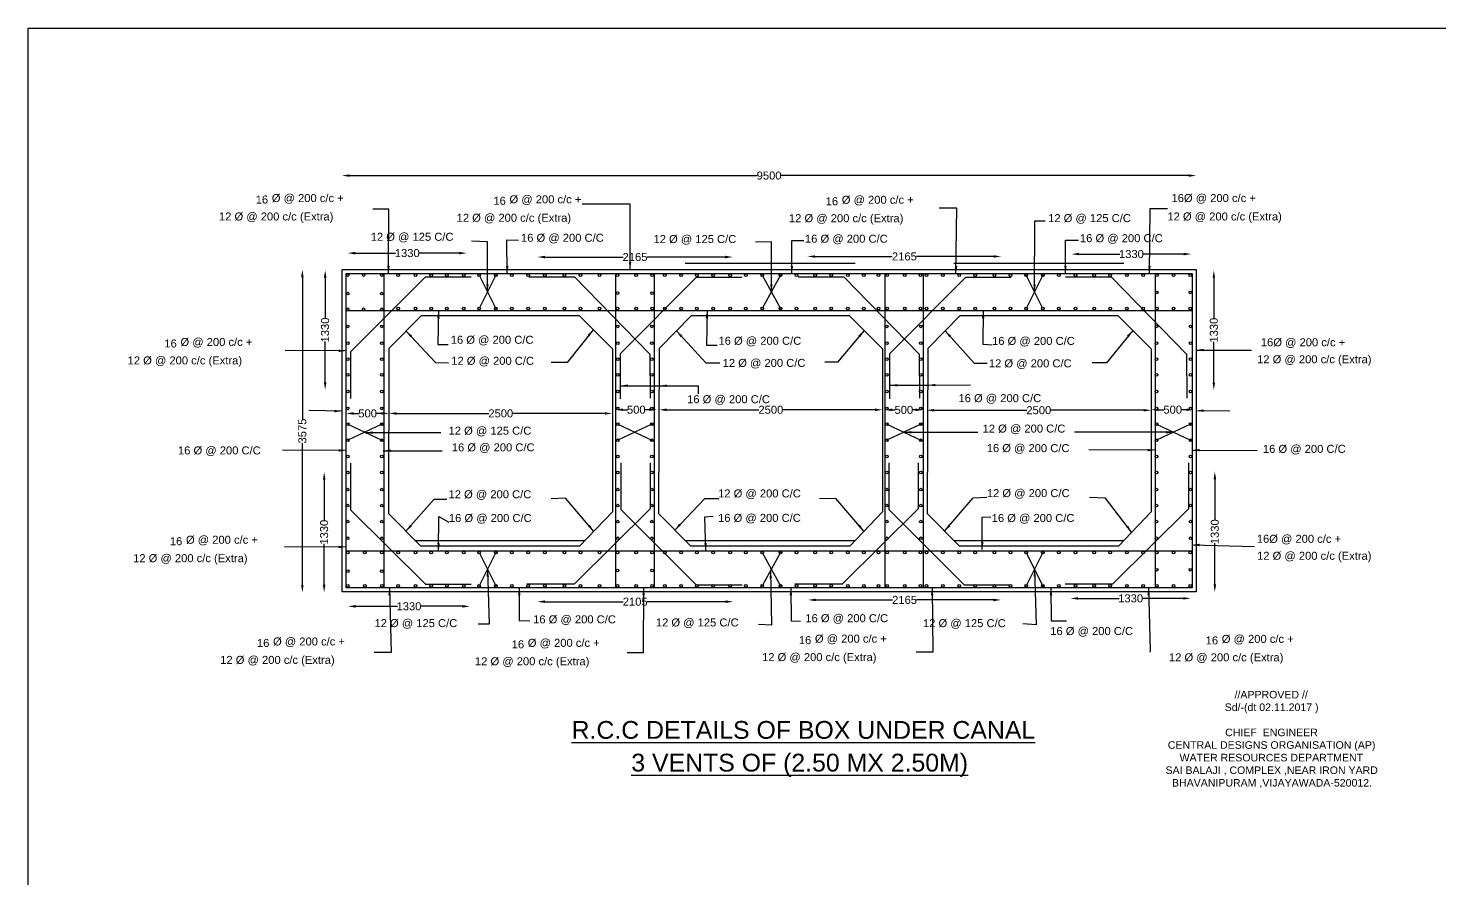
# Model space of a CAD drawing. Header units: millimetres. Extents: x 1713266 to 1740722, y 45603266 to 45623610.
# Drawn here: x 1713266 to 1729144, y 45613579 to 45623148 of the extents above; entities that cross this region are included whole.
import ezdxf

# ---------------------------------------------------------------- set-up
doc = ezdxf.new("R2010")
doc.units = ezdxf.units.MM
doc.header["$MEASUREMENT"] = 0
for name, color, linetype in [('DIMENSION', 7, 'Continuous'), ('DRAWING', 2, 'Continuous'), ('TEXT', 7, 'Continuous')]:
    doc.layers.add(name, color=color, linetype=linetype)
doc.styles.get("Standard").update_dxf_attribs({"font": 'arial.ttf', "height": 90})
doc.dimstyles.get("Standard").update_dxf_attribs({"dimtxt": 100, "dimasz": 85, "dimexe": 0.18, "dimexo": 0.0625, "dimgap": 0.09, "dimtad": 0, "dimdec": 0, "dimzin": 0, "dimdsep": 46, "dimtxsty": 'Standard', "dimcen": 0.09, "dimse1": 1, "dimse2": 1, "dimadec": 0, "dimazin": 0, "dimtfac": 1, "dimtdec": 0, "dimtofl": 0, "dimtmove": 0, "dimatfit": 3, "dimfxl": 1, "dimtolj": 1, "dimtzin": 0, "dimarcsym": 0})

# ---------------------------------------------------------------- blocks, each defined once
blk = doc.blocks.new('*D54')
at = {"layer": 'Defpoints', "color": 0, "transparency": 16777216}
for p in [(1726404, 45621490), (1716796, 45620434), (1726404, 45620434)]:
    blk.add_point(p, dxfattribs=at)
at = {"layer": 'DIMENSION', "color": 0, "lineweight": -2, "transparency": 16777216}
for p, q in [((1716881, 45621490), (1721466, 45621490)), ((1726320, 45621490), (1721735, 45621490))]:
    blk.add_line(p, q, dxfattribs=at)
at = {"layer": 'DIMENSION', "color": 0, "transparency": 16777216}
for points in [[(1716881, 45621504), (1716881, 45621476), (1716796, 45621490)], [(1726320, 45621504), (1726320, 45621476), (1726404, 45621490)]]:
    blk.add_solid(points, dxfattribs=at)
at = {"layer": 'DIMENSION', "color": 0, "transparency": 16777216, "insert": (1721600, 45621490), "char_height": 90, "attachment_point": 5}
blk.add_mtext('\\A1;9500', dxfattribs=at)
blk = doc.blocks.new('*D55')
at = {"layer": 'Defpoints', "color": 0, "transparency": 16777216}
for p in [(1716861, 45620598), (1718198, 45620618), (1718198, 45620608)]:
    blk.add_point(p, dxfattribs=at)
at = {"layer": 'DIMENSION', "color": 0, "lineweight": -2, "transparency": 16777216}
for p, q in [((1716946, 45620618), (1717399, 45620618)), ((1718113, 45620618), (1717660, 45620618))]:
    blk.add_line(p, q, dxfattribs=at)
at = {"layer": 'DIMENSION', "color": 0, "transparency": 16777216}
for points in [[(1716946, 45620632), (1716946, 45620603), (1716861, 45620618)], [(1718113, 45620632), (1718113, 45620603), (1718198, 45620618)]]:
    blk.add_solid(points, dxfattribs=at)
at = {"layer": 'DIMENSION', "color": 0, "transparency": 16777216, "insert": (1717530, 45620618), "char_height": 90, "attachment_point": 5}
blk.add_mtext('\\A1;1330', dxfattribs=at)
blk = doc.blocks.new('*D56')
at = {"layer": 'Defpoints', "color": 0, "transparency": 16777216}
for p in [(1718994, 45620577), (1721191, 45620580), (1721191, 45620574)]:
    blk.add_point(p, dxfattribs=at)
at = {"layer": 'DIMENSION', "color": 0, "lineweight": -2, "transparency": 16777216}
for p, q in [((1719079, 45620574), (1719957, 45620574)), ((1721106, 45620574), (1720228, 45620574))]:
    blk.add_line(p, q, dxfattribs=at)
at = {"layer": 'DIMENSION', "color": 0, "transparency": 16777216}
for points in [[(1719079, 45620588), (1719079, 45620559), (1718994, 45620574)], [(1721106, 45620588), (1721106, 45620559), (1721191, 45620574)]]:
    blk.add_solid(points, dxfattribs=at)
at = {"layer": 'DIMENSION', "color": 0, "transparency": 16777216, "insert": (1720092, 45620574), "char_height": 90, "attachment_point": 5}
blk.add_mtext('\\A1;2165', dxfattribs=at)
blk = doc.blocks.new('*D57')
at = {"layer": 'Defpoints', "color": 0, "transparency": 16777216}
for p in [(1722033, 45620584), (1724210, 45620580), (1724210, 45620574)]:
    blk.add_point(p, dxfattribs=at)
at = {"layer": 'DIMENSION', "color": 0, "lineweight": -2, "transparency": 16777216}
for p, q in [((1722118, 45620580), (1722986, 45620580)), ((1724125, 45620580), (1723257, 45620580))]:
    blk.add_line(p, q, dxfattribs=at)
at = {"layer": 'DIMENSION', "color": 0, "transparency": 16777216}
for points in [[(1722118, 45620594), (1722118, 45620566), (1722033, 45620580)], [(1724125, 45620594), (1724125, 45620566), (1724210, 45620580)]]:
    blk.add_solid(points, dxfattribs=at)
at = {"layer": 'DIMENSION', "color": 0, "transparency": 16777216, "insert": (1723122, 45620580), "char_height": 90, "attachment_point": 5}
blk.add_mtext('\\A1;2165', dxfattribs=at)
blk = doc.blocks.new('*D58')
at = {"layer": 'Defpoints', "color": 0, "transparency": 16777216}
for p in [(1725002, 45620604), (1726350, 45620620), (1726350, 45620607)]:
    blk.add_point(p, dxfattribs=at)
at = {"layer": 'DIMENSION', "color": 0, "lineweight": -2, "transparency": 16777216}
for p, q in [((1725088, 45620607), (1725546, 45620607)), ((1726265, 45620607), (1725806, 45620607))]:
    blk.add_line(p, q, dxfattribs=at)
at = {"layer": 'DIMENSION', "color": 0, "transparency": 16777216}
for points in [[(1725088, 45620621), (1725088, 45620593), (1725002, 45620607)], [(1726265, 45620621), (1726265, 45620593), (1726350, 45620607)]]:
    blk.add_solid(points, dxfattribs=at)
at = {"layer": 'DIMENSION', "color": 0, "transparency": 16777216, "insert": (1725676, 45620607), "char_height": 90, "attachment_point": 5}
blk.add_mtext('\\A1;1330', dxfattribs=at)
blk = doc.blocks.new('*D59')
at = {"layer": 'Defpoints', "color": 0, "transparency": 16777216}
for p in [(1722902, 45618844), (1723332, 45618854), (1723332, 45618844)]:
    blk.add_point(p, dxfattribs=at)
at = {"layer": 'DIMENSION', "color": 0, "lineweight": -2, "transparency": 16777216}
for p, q in [((1722986, 45618854), (1723017, 45618854)), ((1723246, 45618854), (1723216, 45618854))]:
    blk.add_line(p, q, dxfattribs=at)
at = {"layer": 'DIMENSION', "color": 0, "transparency": 16777216}
for points in [[(1722986, 45618869), (1722986, 45618840), (1722902, 45618854)], [(1723246, 45618869), (1723246, 45618840), (1723332, 45618854)]]:
    blk.add_solid(points, dxfattribs=at)
at = {"layer": 'DIMENSION', "color": 0, "transparency": 16777216, "insert": (1723116, 45618854), "char_height": 90, "attachment_point": 5}
blk.add_mtext('\\A1;500', dxfattribs=at)
blk = doc.blocks.new('*D60')
at = {"layer": 'Defpoints', "color": 0, "transparency": 16777216}
for p in [(1723369, 45618849), (1725898, 45618850), (1725898, 45618849)]:
    blk.add_point(p, dxfattribs=at)
at = {"layer": 'DIMENSION', "color": 0, "lineweight": -2, "transparency": 16777216}
for p, q in [((1723454, 45618850), (1724499, 45618850)), ((1725814, 45618850), (1724769, 45618850))]:
    blk.add_line(p, q, dxfattribs=at)
at = {"layer": 'DIMENSION', "color": 0, "transparency": 16777216}
for points in [[(1723454, 45618864), (1723454, 45618836), (1723369, 45618850)], [(1725814, 45618864), (1725814, 45618836), (1725898, 45618850)]]:
    blk.add_solid(points, dxfattribs=at)
at = {"layer": 'DIMENSION', "color": 0, "transparency": 16777216, "insert": (1724634, 45618850), "char_height": 90, "attachment_point": 5}
blk.add_mtext('\\A1;2500', dxfattribs=at)
blk = doc.blocks.new('*D61')
at = {"layer": 'Defpoints', "color": 0, "transparency": 16777216}
for p in [(1725898, 45618849), (1726380, 45618856), (1726380, 45618856)]:
    blk.add_point(p, dxfattribs=at)
at = {"layer": 'DIMENSION', "color": 0, "lineweight": -2, "transparency": 16777216}
for p, q in [((1725984, 45618856), (1726040, 45618856)), ((1726296, 45618856), (1726239, 45618856))]:
    blk.add_line(p, q, dxfattribs=at)
at = {"layer": 'DIMENSION', "color": 0, "transparency": 16777216}
for points in [[(1725984, 45618870), (1725984, 45618841), (1725898, 45618856)], [(1726296, 45618870), (1726296, 45618841), (1726380, 45618856)]]:
    blk.add_solid(points, dxfattribs=at)
at = {"layer": 'DIMENSION', "color": 0, "transparency": 16777216, "insert": (1726140, 45618856), "char_height": 90, "attachment_point": 5}
blk.add_mtext('\\A1;500', dxfattribs=at)
blk = doc.blocks.new('*D62')
at = {"layer": 'Defpoints', "color": 0, "transparency": 16777216}
for p in [(1726592, 45620424), (1726603, 45620424), (1726622, 45619078)]:
    blk.add_point(p, dxfattribs=at)
at = {"layer": 'DIMENSION', "color": 0, "lineweight": -2, "transparency": 16777216}
for p, q in [((1726603, 45620340), (1726603, 45619881)), ((1726603, 45619162), (1726603, 45619621))]:
    blk.add_line(p, q, dxfattribs=at)
at = {"layer": 'DIMENSION', "color": 0, "transparency": 16777216}
for points in [[(1726589, 45620340), (1726617, 45620340), (1726603, 45620424)], [(1726589, 45619162), (1726617, 45619162), (1726603, 45619078)]]:
    blk.add_solid(points, dxfattribs=at)
at = {"layer": 'DIMENSION', "color": 0, "transparency": 16777216, "insert": (1726603, 45619751), "char_height": 90, "attachment_point": 5, "rotation": 90}
blk.add_mtext('\\A1;1330', dxfattribs=at)
blk = doc.blocks.new('*D63')
at = {"layer": 'Defpoints', "color": 0, "transparency": 16777216}
for p in [(1726608, 45618160), (1726614, 45616807), (1726617, 45616807)]:
    blk.add_point(p, dxfattribs=at)
at = {"layer": 'DIMENSION', "color": 0, "lineweight": -2, "transparency": 16777216}
for p, q in [((1726614, 45618074), (1726614, 45617613)), ((1726614, 45616892), (1726614, 45617353))]:
    blk.add_line(p, q, dxfattribs=at)
at = {"layer": 'DIMENSION', "color": 0, "transparency": 16777216}
for points in [[(1726600, 45618074), (1726629, 45618074), (1726614, 45618160)], [(1726600, 45616892), (1726629, 45616892), (1726614, 45616807)]]:
    blk.add_solid(points, dxfattribs=at)
at = {"layer": 'DIMENSION', "color": 0, "transparency": 16777216, "insert": (1726614, 45617483), "char_height": 90, "attachment_point": 5, "rotation": 90}
blk.add_mtext('\\A1;1330', dxfattribs=at)
blk = doc.blocks.new('*D64')
at = {"layer": 'Defpoints', "color": 0, "transparency": 16777216}
for p in [(1724992, 45616733), (1724992, 45616711), (1726342, 45616717)]:
    blk.add_point(p, dxfattribs=at)
at = {"layer": 'DIMENSION', "color": 0, "lineweight": -2, "transparency": 16777216}
for p, q in [((1725076, 45616733), (1725537, 45616733)), ((1726258, 45616733), (1725797, 45616733))]:
    blk.add_line(p, q, dxfattribs=at)
at = {"layer": 'DIMENSION', "color": 0, "transparency": 16777216}
for points in [[(1725076, 45616747), (1725076, 45616719), (1724992, 45616733)], [(1726258, 45616747), (1726258, 45616719), (1726342, 45616733)]]:
    blk.add_solid(points, dxfattribs=at)
at = {"layer": 'DIMENSION', "color": 0, "transparency": 16777216, "insert": (1725667, 45616733), "char_height": 90, "attachment_point": 5}
blk.add_mtext('\\A1;1330', dxfattribs=at)
blk = doc.blocks.new('*D65')
at = {"layer": 'Defpoints', "color": 0, "transparency": 16777216}
for p in [(1722040, 45616716), (1722040, 45616716), (1724208, 45616716)]:
    blk.add_point(p, dxfattribs=at)
at = {"layer": 'DIMENSION', "color": 0, "lineweight": -2, "transparency": 16777216}
for p, q in [((1722125, 45616716), (1722988, 45616716)), ((1724123, 45616716), (1723260, 45616716))]:
    blk.add_line(p, q, dxfattribs=at)
at = {"layer": 'DIMENSION', "color": 0, "transparency": 16777216}
for points in [[(1722125, 45616730), (1722125, 45616701), (1722040, 45616716)], [(1724123, 45616730), (1724123, 45616701), (1724208, 45616716)]]:
    blk.add_solid(points, dxfattribs=at)
at = {"layer": 'DIMENSION', "color": 0, "transparency": 16777216, "insert": (1723124, 45616716), "char_height": 90, "attachment_point": 5}
blk.add_mtext('\\A1;2165', dxfattribs=at)
blk = doc.blocks.new('*D66')
at = {"layer": 'Defpoints', "color": 0, "transparency": 16777216}
for p in [(1720364, 45618855), (1720364, 45618855), (1722876, 45618847)]:
    blk.add_point(p, dxfattribs=at)
at = {"layer": 'DIMENSION', "color": 0, "lineweight": -2, "transparency": 16777216}
for p, q in [((1720449, 45618855), (1721485, 45618855)), ((1722792, 45618855), (1721755, 45618855))]:
    blk.add_line(p, q, dxfattribs=at)
at = {"layer": 'DIMENSION', "color": 0, "transparency": 16777216}
for points in [[(1720449, 45618870), (1720449, 45618841), (1720364, 45618855)], [(1722792, 45618870), (1722792, 45618841), (1722876, 45618855)]]:
    blk.add_solid(points, dxfattribs=at)
at = {"layer": 'DIMENSION', "color": 0, "transparency": 16777216, "insert": (1721620, 45618855), "char_height": 90, "attachment_point": 5}
blk.add_mtext('\\A1;2500', dxfattribs=at)
blk = doc.blocks.new('*D67')
at = {"layer": 'Defpoints', "color": 0, "transparency": 16777216}
for p in [(1719873, 45618860), (1719873, 45618856), (1720339, 45618860)]:
    blk.add_point(p, dxfattribs=at)
at = {"layer": 'DIMENSION', "color": 0, "lineweight": -2, "transparency": 16777216}
for p, q in [((1719958, 45618856), (1720007, 45618856)), ((1720254, 45618856), (1720205, 45618856))]:
    blk.add_line(p, q, dxfattribs=at)
at = {"layer": 'DIMENSION', "color": 0, "transparency": 16777216}
for points in [[(1719958, 45618870), (1719958, 45618842), (1719873, 45618856)], [(1720254, 45618870), (1720254, 45618842), (1720339, 45618856)]]:
    blk.add_solid(points, dxfattribs=at)
at = {"layer": 'DIMENSION', "color": 0, "transparency": 16777216, "insert": (1720106, 45618856), "char_height": 90, "attachment_point": 5}
blk.add_mtext('\\A1;500', dxfattribs=at)
blk = doc.blocks.new('*D68')
at = {"layer": 'Defpoints', "color": 0, "transparency": 16777216}
for p in [(1717325, 45618865), (1717325, 45618814), (1719838, 45618856)]:
    blk.add_point(p, dxfattribs=at)
at = {"layer": 'DIMENSION', "color": 0, "lineweight": -2, "transparency": 16777216}
for p, q in [((1717410, 45618814), (1718447, 45618814)), ((1719753, 45618814), (1718717, 45618814))]:
    blk.add_line(p, q, dxfattribs=at)
at = {"layer": 'DIMENSION', "color": 0, "transparency": 16777216}
for points in [[(1717410, 45618828), (1717410, 45618800), (1717325, 45618814)], [(1719753, 45618828), (1719753, 45618800), (1719838, 45618814)]]:
    blk.add_solid(points, dxfattribs=at)
at = {"layer": 'DIMENSION', "color": 0, "transparency": 16777216, "insert": (1718582, 45618814), "char_height": 90, "attachment_point": 5}
blk.add_mtext('\\A1;2500', dxfattribs=at)
blk = doc.blocks.new('*D69')
at = {"layer": 'Defpoints', "color": 0, "transparency": 16777216}
for p in [(1716842, 45618814), (1716842, 45618814), (1717325, 45618814)]:
    blk.add_point(p, dxfattribs=at)
at = {"layer": 'DIMENSION', "color": 0, "lineweight": -2, "transparency": 16777216}
for p, q in [((1716927, 45618814), (1716984, 45618814)), ((1717240, 45618814), (1717183, 45618814))]:
    blk.add_line(p, q, dxfattribs=at)
at = {"layer": 'DIMENSION', "color": 0, "transparency": 16777216}
for points in [[(1716927, 45618828), (1716927, 45618800), (1716842, 45618814)], [(1717240, 45618828), (1717240, 45618800), (1717325, 45618814)]]:
    blk.add_solid(points, dxfattribs=at)
at = {"layer": 'DIMENSION', "color": 0, "transparency": 16777216, "insert": (1717084, 45618814), "char_height": 90, "attachment_point": 5}
blk.add_mtext('\\A1;500', dxfattribs=at)
blk = doc.blocks.new('*D70')
at = {"layer": 'Defpoints', "color": 0, "transparency": 16777216}
for p in [(1716595, 45620426), (1716606, 45619080), (1716612, 45619080)]:
    blk.add_point(p, dxfattribs=at)
at = {"layer": 'DIMENSION', "color": 0, "lineweight": -2, "transparency": 16777216}
for p, q in [((1716606, 45620342), (1716606, 45619883)), ((1716606, 45619164), (1716606, 45619623))]:
    blk.add_line(p, q, dxfattribs=at)
at = {"layer": 'DIMENSION', "color": 0, "transparency": 16777216}
for points in [[(1716592, 45620342), (1716621, 45620342), (1716606, 45620426)], [(1716592, 45619164), (1716621, 45619164), (1716606, 45619080)]]:
    blk.add_solid(points, dxfattribs=at)
at = {"layer": 'DIMENSION', "color": 0, "transparency": 16777216, "insert": (1716606, 45619753), "char_height": 90, "attachment_point": 5, "rotation": 90}
blk.add_mtext('\\A1;1330', dxfattribs=at)
blk = doc.blocks.new('*D71')
at = {"layer": 'Defpoints', "color": 0, "transparency": 16777216}
for p in [(1716591, 45618154), (1716588, 45616802), (1716595, 45616802)]:
    blk.add_point(p, dxfattribs=at)
at = {"layer": 'DIMENSION', "color": 0, "lineweight": -2, "transparency": 16777216}
for p, q in [((1716595, 45618070), (1716595, 45617608)), ((1716595, 45616887), (1716595, 45617348))]:
    blk.add_line(p, q, dxfattribs=at)
at = {"layer": 'DIMENSION', "color": 0, "transparency": 16777216}
for points in [[(1716581, 45618070), (1716610, 45618070), (1716595, 45618154)], [(1716581, 45616887), (1716610, 45616887), (1716595, 45616802)]]:
    blk.add_solid(points, dxfattribs=at)
at = {"layer": 'DIMENSION', "color": 0, "transparency": 16777216, "insert": (1716595, 45617478), "char_height": 90, "attachment_point": 5, "rotation": 90}
blk.add_mtext('\\A1;1330', dxfattribs=at)
blk = doc.blocks.new('*D72')
at = {"layer": 'Defpoints', "color": 0, "transparency": 16777216}
for p in [(1716350, 45620432), (1716351, 45620432), (1716360, 45616800)]:
    blk.add_point(p, dxfattribs=at)
at = {"layer": 'DIMENSION', "color": 0, "lineweight": -2, "transparency": 16777216}
for p, q in [((1716350, 45620347), (1716350, 45618751)), ((1716350, 45616885), (1716350, 45618481))]:
    blk.add_line(p, q, dxfattribs=at)
at = {"layer": 'DIMENSION', "color": 0, "transparency": 16777216}
for points in [[(1716336, 45620347), (1716364, 45620347), (1716350, 45620432)], [(1716336, 45616885), (1716364, 45616885), (1716350, 45616800)]]:
    blk.add_solid(points, dxfattribs=at)
at = {"layer": 'DIMENSION', "color": 0, "transparency": 16777216, "insert": (1716350, 45618616), "char_height": 90, "attachment_point": 5, "rotation": 90}
blk.add_mtext('\\A1;3575', dxfattribs=at)
blk = doc.blocks.new('*D73')
at = {"layer": 'Defpoints', "color": 0, "transparency": 16777216}
for p in [(1716864, 45616632), (1718234, 45616644), (1718234, 45616644)]:
    blk.add_point(p, dxfattribs=at)
at = {"layer": 'DIMENSION', "color": 0, "lineweight": -2, "transparency": 16777216}
for p, q in [((1716950, 45616644), (1717419, 45616644)), ((1718149, 45616644), (1717679, 45616644))]:
    blk.add_line(p, q, dxfattribs=at)
at = {"layer": 'DIMENSION', "color": 0, "transparency": 16777216}
for points in [[(1716950, 45616658), (1716950, 45616629), (1716864, 45616644)], [(1718149, 45616658), (1718149, 45616629), (1718234, 45616644)]]:
    blk.add_solid(points, dxfattribs=at)
at = {"layer": 'DIMENSION', "color": 0, "transparency": 16777216, "insert": (1717549, 45616644), "char_height": 90, "attachment_point": 5}
blk.add_mtext('\\A1;1330', dxfattribs=at)
blk = doc.blocks.new('*D74')
at = {"layer": 'Defpoints', "color": 0, "transparency": 16777216}
for p in [(1721194, 45616713), (1718994, 45616706), (1721194, 45616696)]:
    blk.add_point(p, dxfattribs=at)
at = {"layer": 'DIMENSION', "color": 0, "lineweight": -2, "transparency": 16777216}
for p, q in [((1719080, 45616696), (1719959, 45616696)), ((1721110, 45616696), (1720230, 45616696))]:
    blk.add_line(p, q, dxfattribs=at)
at = {"layer": 'DIMENSION', "color": 0, "transparency": 16777216}
for points in [[(1719080, 45616711), (1719080, 45616682), (1718994, 45616696)], [(1721110, 45616711), (1721110, 45616682), (1721194, 45616696)]]:
    blk.add_solid(points, dxfattribs=at)
at = {"layer": 'DIMENSION', "color": 0, "transparency": 16777216, "insert": (1720094, 45616696), "char_height": 90, "attachment_point": 5}
blk.add_mtext('\\A1;2105', dxfattribs=at)

msp = doc.modelspace()

# ---------------------------------------------------------------- linework, layer by layer
at = {"layer": 'DRAWING', "color": 0}
for points in [[(1713266.5, 45623148), (1740296, 45623148), (1740296, 45603266), (1713266.5, 45603266)], [(1716796, 45620434), (1726404.5, 45620434), (1726404.5, 45616807.5), (1716796, 45616807.5)], [(1716842, 45620388), (1726358.5, 45620388), (1726358.5, 45616853.5), (1716842, 45616853.5)]]:
    msp.add_lwpolyline(points, close=True, dxfattribs=at)
for points in [[(1717266, 45620388), (1717266, 45616853.5)], [(1718527.5, 45620369), (1718337.5, 45619993.5)], [(1718337.5, 45620369), (1718527.5, 45619993.5)], [(1719873, 45620388), (1719873, 45616853.5)], [(1720307.5, 45620388), (1720307.5, 45616853.5)], [(1720654.8, 45620506.4), (1722569.8, 45620506.4)], [(1721524, 45620369), (1721727.5, 45619993.5)], [(1721727.5, 45620369), (1721524, 45619993.5)], [(1722901.5, 45620388), (1722901.5, 45616853.5)], [(1723331.5, 45620388), (1723331.5, 45616853.5)], [(1723676.8, 45620506.4), (1725591.8, 45620506.4)], [(1724678.5, 45620369), (1724492.5, 45619993.5)], [(1724678.5, 45619993.5), (1724492.5, 45620369)], [(1725942.5, 45620388), (1725942.5, 45616853.5)], [(1716894, 45618981), (1716894, 45619512), (1717735.5, 45620350), (1718249, 45620350)], [(1718899, 45620350), (1719411.5, 45620350), (1720259, 45619481), (1720262, 45618985)], [(1719929, 45618979.5), (1719929, 45619488.5), (1720785, 45620347), (1721293.5, 45620347)], [(1721928.5, 45620350), (1722441, 45620350), (1723288.5, 45619481), (1723291.5, 45618985)], [(1722958.5, 45618979.5), (1722958.5, 45619488.5), (1723814.5, 45620347), (1724323, 45620347)], [(1724935, 45620350), (1725447.5, 45620350), (1726295, 45619481), (1726298, 45618985)], [(1716842, 45619970.5), (1726358.5, 45619970.5)], [(1717327.5, 45619547.5), (1717689, 45619917), (1719462, 45619917), (1719838, 45619541), (1719838, 45617708), (1719468.5, 45617320.5), (1717681.5, 45617320.5), (1717321.2, 45617684.7), (1717327.5, 45619547.5)], [(1720366, 45619547.5), (1720727.5, 45619917), (1722500.5, 45619917), (1722876.5, 45619541), (1722876.5, 45617708), (1722507, 45617320.5), (1720720, 45617320.5), (1720359.7, 45617684.7), (1720366, 45619547.5)], [(1723388, 45619547.5), (1723749.5, 45619917), (1725522.5, 45619917), (1725898.5, 45619541), (1725898.5, 45617708), (1725529, 45617320.5), (1723742, 45617320.5), (1723381.7, 45617684.7), (1723388, 45619547.5)], [(1717244, 45618693), (1716860, 45618511.5)], [(1716860, 45618693), (1717244, 45618511.5)], [(1719897, 45618693), (1720281, 45618511.5)], [(1720281, 45618693), (1719897, 45618511.5)], [(1722924, 45618693), (1723308, 45618511.5)], [(1723308, 45618693), (1722924, 45618511.5)], [(1725958, 45618693), (1726342, 45618511.5)], [(1726342, 45618693), (1725958, 45618511.5)], [(1716891.5, 45618255), (1716891.5, 45617730.5), (1717734, 45616891.5), (1718247.5, 45616891.5)], [(1718874.5, 45616896), (1719413, 45616896), (1720267, 45617745), (1720267, 45618258)], [(1719932, 45618259), (1719932, 45617735), (1720781.5, 45616887.5), (1721296, 45616887.5)], [(1721889, 45616896), (1722427.5, 45616896), (1723281.5, 45617745), (1723281.5, 45618258)], [(1722946.5, 45618259), (1722946.5, 45617735), (1723796, 45616887.5), (1724310.5, 45616887.5)], [(1724930, 45616896), (1725468.5, 45616896), (1726322.5, 45617745), (1726322.5, 45618258)], [(1717616.3, 45617386.4), (1719531.3, 45617386.4)], [(1720654.8, 45617386.4), (1722569.8, 45617386.4)], [(1723676.8, 45617386.4), (1725591.8, 45617386.4)], [(1716842, 45617269.5), (1726358.5, 45617269.5)], [(1718527.5, 45617249), (1718337.5, 45616873.5)], [(1718337.5, 45617249), (1718527.5, 45616873.5)], [(1721727.5, 45617249), (1721524, 45616873.5)], [(1721524, 45617249), (1721727.5, 45616873.5)], [(1724678.5, 45617249), (1724492.5, 45616873.5)], [(1724492.5, 45617249), (1724680, 45616872.5)]]:
    msp.add_lwpolyline(points, dxfattribs=at)
for centre in [(1716860, 45620371), (1717039.5, 45620371), (1717244, 45620371), (1717428, 45620369), (1717624, 45620369), (1717799.5, 45620369), (1717975, 45620369), (1718165, 45620369), (1718337.5, 45620369), (1718527.5, 45620369), (1718707, 45620369), (1718891, 45620369), (1719078, 45620369), (1719297, 45620369), (1719478, 45620369), (1719694, 45620369), (1719896, 45620369), (1720105, 45620369), (1720286, 45620369), (1720428.5, 45620369), (1720609.5, 45620369), (1720787.5, 45620369), (1720971, 45620369), (1721162, 45620369), (1721338, 45620369), (1721524, 45620369), (1721727.5, 45620369), (1721908.5, 45620369), (1722117.5, 45620369), (1722300, 45620369), (1722486, 45620369), (1722665.5, 45620369), (1722830.5, 45620369), (1722926.5, 45620369), (1723125.5, 45620369), (1723302, 45620369), (1723371, 45620369), (1723555, 45620369), (1723740, 45620369), (1723917, 45620369), (1724134, 45620369), (1724316, 45620369), (1724492.5, 45620369), (1724678.5, 45620369), (1724860.5, 45620369), (1725046.5, 45620369), (1725256.5, 45620369), (1725437.5, 45620369), (1725626, 45620369), (1725807, 45620369), (1725963, 45620369), (1726151, 45620369), (1726338.5, 45620369), (1716860, 45620162), (1717244, 45620162), (1719896, 45620168), (1720286, 45620168), (1725963, 45620176), (1726338.5, 45620176), (1716860, 45619985.5), (1717039.5, 45619985.5), (1717244, 45619985.5), (1717428, 45619993.5), (1717624, 45619993.5), (1717799.5, 45619993.5), (1717975, 45619993.5), (1718165, 45619993.5), (1718337.5, 45619993.5), (1718527.5, 45619993.5), (1718707, 45619993.5), (1718891, 45619993.5), (1719078, 45619993.5), (1719297, 45619993.5), (1719478, 45619993.5), (1719694, 45619993.5), (1719896, 45619993.5), (1720105, 45619993.5), (1720286, 45619993.5), (1720428.5, 45619993.5), (1720609.5, 45619993.5), (1720787.5, 45619993.5), (1720971, 45619993.5), (1721162, 45619993.5), (1721338, 45619993.5), (1721524, 45619993.5), (1721727.5, 45619993.5), (1721908.5, 45619993.5), (1722117.5, 45619993.5), (1722300, 45619993.5), (1722486, 45619993.5), (1722665.5, 45619993.5), (1722830.5, 45619993.5), (1722926.5, 45619993.5), (1723125.5, 45619993.5), (1723302, 45619993.5), (1723371, 45619993.5), (1723555, 45619993.5), (1723740, 45619993.5), (1723917, 45619993.5), (1724134, 45619993.5), (1724316, 45619993.5), (1724492.5, 45619993.5), (1724678.5, 45619993.5), (1724860.5, 45619993.5), (1725046.5, 45619993.5), (1725256.5, 45619993.5), (1725437.5, 45619993.5), (1725626, 45619993.5), (1725807, 45619993.5), (1725963, 45619993.5), (1726151, 45619993.5), (1726338.5, 45619993.5), (1716860, 45619793.5), (1717244, 45619793.5), (1719897, 45619793.5), (1720281, 45619793.5), (1722924, 45619793.5), (1723308, 45619793.5), (1725958, 45619793.5), (1726342, 45619793.5), (1716860, 45619603.5), (1717244, 45619603.5), (1719897, 45619603.5), (1720281, 45619603.5), (1722924, 45619603.5), (1723308, 45619603.5), (1725958, 45619603.5), (1726342, 45619603.5), (1716860, 45619425), (1717244, 45619425), (1719897, 45619425), (1720281, 45619425), (1722924, 45619425), (1723308, 45619425), (1725958, 45619425), (1726342, 45619425), (1716860, 45619249.5), (1717244, 45619249.5), (1719897, 45619249.5), (1720281, 45619249.5), (1722924, 45619249.5), (1723308, 45619249.5), (1725958, 45619249.5), (1726342, 45619249.5), (1716860, 45619061.5), (1717244, 45619061.5), (1719897, 45619061.5), (1720281, 45619061.5), (1722924, 45619061.5), (1723308, 45619061.5), (1725958, 45619061.5), (1726342, 45619061.5), (1716860, 45618871), (1717244, 45618871), (1719897, 45618871), (1720281, 45618871), (1722924, 45618871), (1723308, 45618871), (1725958, 45618871), (1726342, 45618871), (1716860, 45618693), (1717244, 45618693), (1719897, 45618693), (1720281, 45618693), (1722924, 45618693), (1723308, 45618693), (1725958, 45618693), (1726342, 45618693), (1716860, 45618511.5), (1717244, 45618511.5), (1719897, 45618511.5), (1720281, 45618511.5), (1722924, 45618511.5), (1723308, 45618511.5), (1725958, 45618511.5), (1726342, 45618511.5), (1716860, 45618328.5), (1717244, 45618328.5), (1719897, 45618328.5), (1720281, 45618328.5), (1722924, 45618328.5), (1723308, 45618328.5), (1725958, 45618328.5), (1726342, 45618328.5), (1716860, 45618149), (1717244, 45618149), (1719897, 45618149), (1720281, 45618149), (1722924, 45618149), (1723308, 45618149), (1725958, 45618149), (1726342, 45618149), (1716860, 45617957), (1717244, 45617957), (1719897, 45617957), (1720281, 45617957), (1722924, 45617957), (1723308, 45617957), (1725958, 45617957), (1726342, 45617957), (1716860, 45617776.5), (1717244, 45617776.5), (1719897, 45617776.5), (1720281, 45617776.5), (1722924, 45617776.5), (1723308, 45617776.5), (1725958, 45617776.5), (1726342, 45617776.5), (1716860, 45617597), (1717244, 45617597), (1719897, 45617597), (1720281, 45617597), (1722924, 45617597), (1723308, 45617597), (1725958, 45617597), (1726342, 45617597), (1716860, 45617409), (1717244, 45617409), (1719897, 45617409), (1720281, 45617409), (1722924, 45617409), (1723308, 45617409), (1725958, 45617409), (1726342, 45617409), (1716860, 45617249), (1717053, 45617249), (1717244, 45617249), (1717428, 45617249), (1717624, 45617249), (1717799.5, 45617249), (1717975, 45617249), (1718165, 45617249), (1718337.5, 45617249), (1718527.5, 45617249), (1718707, 45617249), (1718891, 45617249), (1719078, 45617249), (1719297, 45617249), (1719478, 45617249), (1719694, 45617249), (1719896, 45617249), (1720105, 45617249), (1720286, 45617249), (1720428.5, 45617249), (1720609.5, 45617249), (1720787.5, 45617249), (1720971, 45617249), (1721162, 45617249), (1721338, 45617249), (1721524, 45617249), (1721727.5, 45617249), (1721908.5, 45617249), (1722117.5, 45617249), (1722300, 45617249), (1722486, 45617249), (1722665.5, 45617249), (1722830.5, 45617249), (1722926.5, 45617249), (1723125.5, 45617249), (1723302, 45617249), (1723371, 45617249), (1723555, 45617249), (1723740, 45617249), (1723917, 45617249), (1724134, 45617249), (1724316, 45617249), (1724492.5, 45617249), (1724678.5, 45617249), (1724860.5, 45617249), (1725046.5, 45617249), (1725256.5, 45617249), (1725437.5, 45617249), (1725626, 45617249), (1725807, 45617249), (1725963, 45617249), (1726151, 45617249), (1726338.5, 45617249), (1716860, 45617040.5), (1717244, 45617040.5), (1719896, 45617048), (1720286, 45617048), (1725963, 45617056), (1726338.5, 45617056), (1716860, 45616873.5), (1717053, 45616873.5), (1717244, 45616873.5), (1717428, 45616873.5), (1717624, 45616873.5), (1717799.5, 45616873.5), (1717975, 45616873.5), (1718165, 45616873.5), (1718337.5, 45616873.5), (1718527.5, 45616873.5), (1718707, 45616873.5), (1718891, 45616873.5), (1719078, 45616873.5), (1719297, 45616873.5), (1719478, 45616873.5), (1719694, 45616873.5), (1719896, 45616873.5), (1720105, 45616873.5), (1720286, 45616873.5), (1720428.5, 45616873.5), (1720609.5, 45616873.5), (1720787.5, 45616873.5), (1720971, 45616873.5), (1721162, 45616873.5), (1721338, 45616873.5), (1721524, 45616873.5), (1721727.5, 45616873.5), (1721908.5, 45616873.5), (1722117.5, 45616873.5), (1722300, 45616873.5), (1722486, 45616873.5), (1722665.5, 45616873.5), (1722830.5, 45616873.5), (1722926.5, 45616873.5), (1723125.5, 45616873.5), (1723302, 45616873.5), (1723371, 45616873.5), (1723555, 45616873.5), (1723740, 45616873.5), (1723917, 45616873.5), (1724134, 45616873.5), (1724316, 45616873.5), (1724492.5, 45616873.5), (1724678.5, 45616873.5), (1724860.5, 45616873.5), (1725046.5, 45616873.5), (1725256.5, 45616873.5), (1725437.5, 45616873.5), (1725626, 45616873.5), (1725807, 45616873.5), (1725963, 45616873.5), (1726151, 45616873.5), (1726338.5, 45616873.5)]:
    msp.add_circle(centre, 15, dxfattribs=at)

# ---------------------------------------------------------------- texts
at = {"layer": 'DIMENSION', "color": 0, "insert": (1725795.5, 45615692.9), "char_height": 85, "width": 2905.179, "attachment_point": 1}
msp.add_mtext('\\A1;\\pi1040.2;//APPROVED //\\P\\pi929.31;Sd/-(dt 02.11.2017 )\\P\\pi1452.6;\\P\\pi935.08;CHIEF  ENGINEER  \\P\\pi289.87;CENTRAL DESIGNS ORGANISATION (AP)\\P\\pi422.01;WATER RESOURCES DEPARTMENT \\P\\pi264.07;SAI BALAJI , COMPLEX ,NEAR IRON YARD  \\P\\pi336.95;BHAVANIPURAM ,VIJAYAWADA-520012.', dxfattribs=at)
at = {"layer": 'TEXT', "color": 0}
for s, height, p in [('16', 90, (1715825.1, 45621175.6)), (' Ø @ 200 c/c +', 90, (1715971.4, 45621192.2)), ('16', 90, (1718498.7, 45621161.4)), (' Ø @ 200 c/c +', 90, (1718645, 45621178)), ('16', 90, (1722236.7, 45621156.4)), (' Ø @ 200 c/c +', 90, (1722383, 45621173)), (' 16Ø @ 200 c/c +', 90, (1726092, 45621192.5)), ('12 Ø @ 200 c/c (Extra)', 90, (1715412, 45620985)), ('12 Ø @ 200 c/c (Extra)', 90, (1718085.6, 45620970.7)), ('12 Ø @ 200 c/c (Extra)', 90, (1721823.6, 45620965.7)), ('12 Ø @ 125 C/C', 90, (1724739.1, 45620966.6)), ('12 Ø @ 200 c/c (Extra)', 90, (1726080.6, 45620985.2)), ('12 Ø @ 125 C/C', 90, (1717119.1, 45620756.6)), ('16 Ø @ 200 C/C', 90, (1718809.5, 45620745.5)), ('16 Ø @ 200 C/C', 90, (1725097, 45620741)), ('12 Ø @ 125 C/C', 90, (1720300.1, 45620731.1)), ('16 Ø @ 200 C/C', 90, (1722003.5, 45620735)), ('16', 90, (1714797.7, 45619556.4)), (' Ø @ 200 c/c +', 90, (1714944, 45619573)), ('16 Ø @ 200 C/C', 90, (1718019, 45619597.9)), ('16 Ø @ 200 C/C', 90, (1721031, 45619586.5)), ('16 Ø @ 200 C/C', 90, (1724108, 45619585)), (' 16Ø @ 200 c/c +', 90, (1727097, 45619569.5)), ('12 Ø @ 200 c/c (Extra)', 90, (1714384.6, 45619365.7)), ('12 Ø @ 200 C/C', 90, (1718025, 45619361.1)), ('12 Ø @ 200 C/C', 90, (1721078, 45619337.6)), ('12 Ø @ 200 C/C', 90, (1724072.5, 45619332.6)), ('12 Ø @ 200 c/c (Extra)', 90, (1727089.6, 45619378.2)), ('16 Ø @ 200 C/C', 90, (1720678.5, 45618929)), ('16 Ø @ 200 C/C', 90, (1723730.5, 45618941)), ('12 Ø @ 125 C/C', 90, (1717994.9, 45618575)), ('12 Ø @ 200 C/C', 90, (1724002, 45618598.6)), ('16 Ø @ 200 C/C', 90, (1718031.3, 45618387.5)), ('16 Ø @ 200 C/C', 90, (1724048, 45618379)), ('16 Ø @ 200 C/C', 90, (1727155, 45618370.5)), ('16 Ø @ 200 C/C', 90, (1714951, 45618353)), ('12 Ø @ 200 C/C', 90, (1717994.5, 45617859.6)), ('12 Ø @ 200 C/C', 90, (1721026.5, 45617869.1)), ('12 Ø @ 200 C/C', 90, (1724049.5, 45617872.6)), ('16 Ø @ 200 C/C', 90, (1717998.5, 45617592.5)), ('16 Ø @ 200 C/C', 90, (1721026, 45617594)), ('16 Ø @ 200 C/C', 90, (1724104, 45617592.5)), ('16', 90, (1714859.7, 45617331.4)), (' Ø @ 200 c/c +', 90, (1715006, 45617348)), (' 16Ø @ 200 c/c +', 90, (1727051, 45617358.5)), ('12 Ø @ 200 c/c (Extra)', 90, (1714446.6, 45617140.7)), ('12 Ø @ 200 c/c (Extra)', 90, (1727089.1, 45617167.7)), ('16 Ø @ 200 C/C', 90, (1722008, 45616465.5)), ('12 Ø @ 125 C/C', 90, (1717161.6, 45616410.1)), ('16 Ø @ 200 C/C', 90, (1718946, 45616452.5)), ('12 Ø @ 125 C/C', 90, (1720326.6, 45616417.6)), ('12 Ø @ 125 C/C', 90, (1723331.1, 45616409.6)), ('16 Ø @ 200 C/C', 90, (1724763, 45616321)), ('16', 90, (1715839.2, 45616186.9)), (' Ø @ 200 c/c +', 90, (1715985.5, 45616203.5)), ('16', 90, (1718704.7, 45616171.4)), (' Ø @ 200 c/c +', 90, (1718851, 45616188)), ('16', 90, (1721934.2, 45616218.4)), (' Ø @ 200 c/c +', 90, (1722080.5, 45616235)), ('16', 90, (1726511.2, 45616215.9)), (' Ø @ 200 c/c +', 90, (1726657.5, 45616232.5)), ('12 Ø @ 200 c/c (Extra)', 90, (1715426.1, 45615996.2)), ('12 Ø @ 200 c/c (Extra)', 90, (1718291.6, 45615980.7)), ('12 Ø @ 200 c/c (Extra)', 90, (1721521.1, 45616027.7)), ('12 Ø @ 200 c/c (Extra)', 90, (1726098.1, 45616025.2)), ('%%UR.C.C DETAILS OF BOX UNDER CANAL', 200, (1719378.5, 45615153.7)), ('%%U3 VENTS OF (2.50 MX 2.50M)', 200, (1720050.2, 45614785.5))]:
    msp.add_text(s, height=height, dxfattribs=at).set_placement(p)

# ---------------------------------------------------------------- dimensions: what is measured, and where the dimension line sits
at = {"layer": 'DIMENSION', "color": 0}
for base, p1, p2, text, picture, middle in [((1726404.5, 45621490), (1716796, 45620434), (1726404.5, 45620434), '9500', '*D54', (1721600.2, 45621490)), ((1718198, 45620617.5), (1716861, 45620597.5), (1718198, 45620607.5), '1330', '*D55', (1717529.5, 45620617.5)), ((1721191, 45620573.5), (1718994, 45620577), (1721191, 45620580.5), '2165', '*D56', (1720092.5, 45620573.5)), ((1724210, 45620580), (1722033, 45620583.5), (1724210, 45620573.5), '2165', '*D57', (1723121.5, 45620580)), ((1726350, 45620607), (1725002.5, 45620604), (1726350, 45620620.5), '1330', '*D58', (1725676.2, 45620607)), ((1716842, 45618814), (1717325, 45618814), (1716842, 45618814), '500', '*D69', (1717083.5, 45618814)), ((1717325.2, 45618813.9), (1719838, 45618856.2), (1717325.2, 45618864.6), '2500', '*D68', (1718581.6, 45618813.9)), ((1719873, 45618856.2), (1720339.3, 45618859.5), (1719873, 45618859.5), '500', '*D67', (1720106.1, 45618856.2)), ((1720363.7, 45618855.5), (1722876.5, 45618847), (1720363.7, 45618855.5), '2500', '*D66', (1721620.1, 45618855.5)), ((1723331.5, 45618854.5), (1722901.5, 45618844.5), (1723331.5, 45618844.5), '500', '*D59', (1723116.5, 45618854.5)), ((1725898.5, 45618850), (1723369, 45618849), (1725898.5, 45618849), '2500', '*D60', (1724633.8, 45618850)), ((1726380.5, 45618855.5), (1725898.5, 45618849), (1726380.5, 45618855.5), '500', '*D61', (1726139.5, 45618855.5)), ((1721194.5, 45616696.5), (1718994.5, 45616706), (1721194.5, 45616713), '2105', '*D74', (1720094.5, 45616696.5)), ((1722040, 45616715.5), (1724208, 45616715.5), (1722040, 45616715.5), '2165', '*D65', (1723124, 45616715.5)), ((1724991.5, 45616733), (1726342.5, 45616717), (1724991.5, 45616711), '1330', '*D64', (1725667, 45616733)), ((1718234, 45616643.5), (1716864.5, 45616632), (1718234, 45616643.5), '1330', '*D73', (1717549.2, 45616643.5))]:
    dim = msp.add_linear_dim(base=base, p1=p1, p2=p2, text=text, dimstyle='Standard', dxfattribs=at)
    dim.commit()
    dim.dimension.update_dxf_attribs({"geometry": picture, "text_midpoint": middle})
for base, p1, p2, text, picture, middle in [((1716350, 45620432), (1716360.5, 45616800), (1716351, 45620432), '3575', '*D72', (1716350, 45618616)), ((1716606.5, 45619079.5), (1716595, 45620426.5), (1716612.5, 45619079.5), '1330', '*D70', (1716606.5, 45619753)), ((1726603, 45620424.5), (1726621.5, 45619077.5), (1726592, 45620424.5), '1330', '*D62', (1726603, 45619751)), ((1716595.5, 45616802), (1716591, 45618154.5), (1716588.5, 45616802), '1330', '*D71', (1716595.5, 45617478.2)), ((1726614.5, 45616807), (1726608.5, 45618159.5), (1726617, 45616807), '1330', '*D63', (1726614.5, 45617483.2))]:
    dim = msp.add_linear_dim(base=base, p1=p1, p2=p2, angle=90, text=text, dimstyle='Standard', dxfattribs=at)
    dim.commit()
    dim.dimension.update_dxf_attribs({"geometry": picture, "text_midpoint": middle})

# ---------------------------------------------------------------- leaders
for points in [[(1720037, 45620434), (1720037, 45621167), (1719498.5, 45621167)], [(1717318, 45620388), (1717324, 45621114), (1717141, 45621114)], [(1723702.5, 45620388), (1723710.5, 45621122), (1723513, 45621123)], [(1725878.5, 45620388), (1725885, 45621120), (1726080, 45621121)], [(1724585.5, 45620181.2), (1724590.5, 45620982.5), (1724704.5, 45620982)], [(1718432.5, 45620181.2), (1718432.5, 45620743), (1718251.5, 45620750.5)], [(1718655, 45620388), (1718651, 45620766), (1718781.5, 45620762.5)], [(1721625.8, 45620181.2), (1721627.5, 45620745), (1721446.5, 45620742.5)], [(1721857.5, 45620388), (1721854.5, 45620759.5), (1721990, 45620760)], [(1724934, 45620388), (1724932.5, 45620763), (1725079, 45620762.5)], [(1717881.5, 45619970.5), (1717875, 45619589.5), (1717990.5, 45619591)], [(1720902.5, 45619970.5), (1720894.5, 45619582.5), (1721016.5, 45619583)], [(1724008.5, 45619970.5), (1724005, 45619592.5), (1724108, 45619585)], [(1717516.9, 45619741), (1717847.5, 45619388), (1717993.5, 45619383)], [(1719622.8, 45619756.2), (1719327, 45619389), (1719148, 45619386.5)], [(1720557.6, 45619743.4), (1720888.5, 45619383), (1721045, 45619382.5)], [(1722670.5, 45619747), (1722368, 45619391), (1722228, 45619392)], [(1723580.2, 45619743.9), (1723906, 45619380.5), (1724052.5, 45619381.5)], [(1725691, 45619748.5), (1725397, 45619383.5), (1725232.5, 45619383.5)], [(1716842, 45619518), (1716155, 45619523.5)], [(1726404.5, 45619527.5), (1727025, 45619527.5)], [(1719929, 45619126.5), (1720801.5, 45619126.5), (1720801.5, 45619036.5)], [(1720364.5, 45619125.5), (1720802.5, 45619125.5)], [(1722958.5, 45619130.7), (1723386.6, 45619132)], [(1723386.6, 45619132), (1723865.5, 45619137.5)], [(1716796, 45618839), (1716424, 45618846.5)], [(1726404.5, 45618846), (1726782, 45618843.5)], [(1717054.5, 45618598), (1717909, 45618598)], [(1716842, 45618397.5), (1716127.5, 45618400.5)], [(1717257.5, 45618395), (1717921, 45618395)], [(1725942.5, 45618401.5), (1725195, 45618403)], [(1726358.5, 45618402), (1727092, 45618396.5)], [(1717515.6, 45617488.2), (1717831, 45617851), (1717973.5, 45617848.5)], [(1719627.9, 45617487.6), (1719311.5, 45617859.5), (1719150, 45617855)], [(1720539.9, 45617502.6), (1720877, 45617858), (1721034.5, 45617857.5)], [(1722667.2, 45617488.5), (1722352.5, 45617857), (1722166.5, 45617855)], [(1723574.5, 45617489.9), (1723895, 45617864), (1724049.5, 45617872.6)], [(1725678.4, 45617477.1), (1725383, 45617861), (1725203, 45617867.5)], [(1717882, 45617269.5), (1717885.5, 45617654), (1717998.5, 45617592.5)], [(1720887, 45617269.5), (1720879, 45617649.5), (1720970.5, 45617657)], [(1723998, 45617284.5), (1723998, 45617648.5), (1724094.5, 45617652)], [(1726358.5, 45617336.5), (1727061.5, 45617318)], [(1716842, 45617312.5), (1716151, 45617309)], [(1718432.5, 45617061.2), (1718451, 45616445), (1718328, 45616443.5)], [(1721616.6, 45617044.3), (1721627, 45616433.5), (1721481, 45616439)], [(1724585.5, 45617061.2), (1724603, 45616435.5), (1724455, 45616447)], [(1717329, 45616853.5), (1717347.5, 45616125), (1717156.5, 45616123.5)], [(1718790, 45616853.5), (1718790, 45616484.5), (1718910.5, 45616480.5)], [(1720189, 45616853.5), (1720185.5, 45616120), (1720004.5, 45616120)], [(1721844.5, 45616853.5), (1721849, 45616481), (1721952.5, 45616477.5)], [(1723433.5, 45616853.5), (1723441, 45616128.5), (1723254.5, 45616128.5)], [(1724771, 45616853.5), (1724773, 45616481), (1724945, 45616480)], [(1725867.5, 45616853.5), (1725886, 45616150.5), (1725884, 45616127.5)]]:
    msp.add_leader(points, dimstyle='Standard', override={"dimgap": 0.09, "dimtad": 0}, dxfattribs=at)
at = {"layer": 'DIMENSION'}
for points in [[(1723116, 45618602.2), (1723949, 45618602.2)], [(1726150, 45618602.2), (1725037, 45618602.2)]]:
    msp.add_leader(points, dimstyle='Standard', override={"dimgap": 0.09, "dimtad": 0}, dxfattribs=at)

doc.saveas('drawing.dxf')
